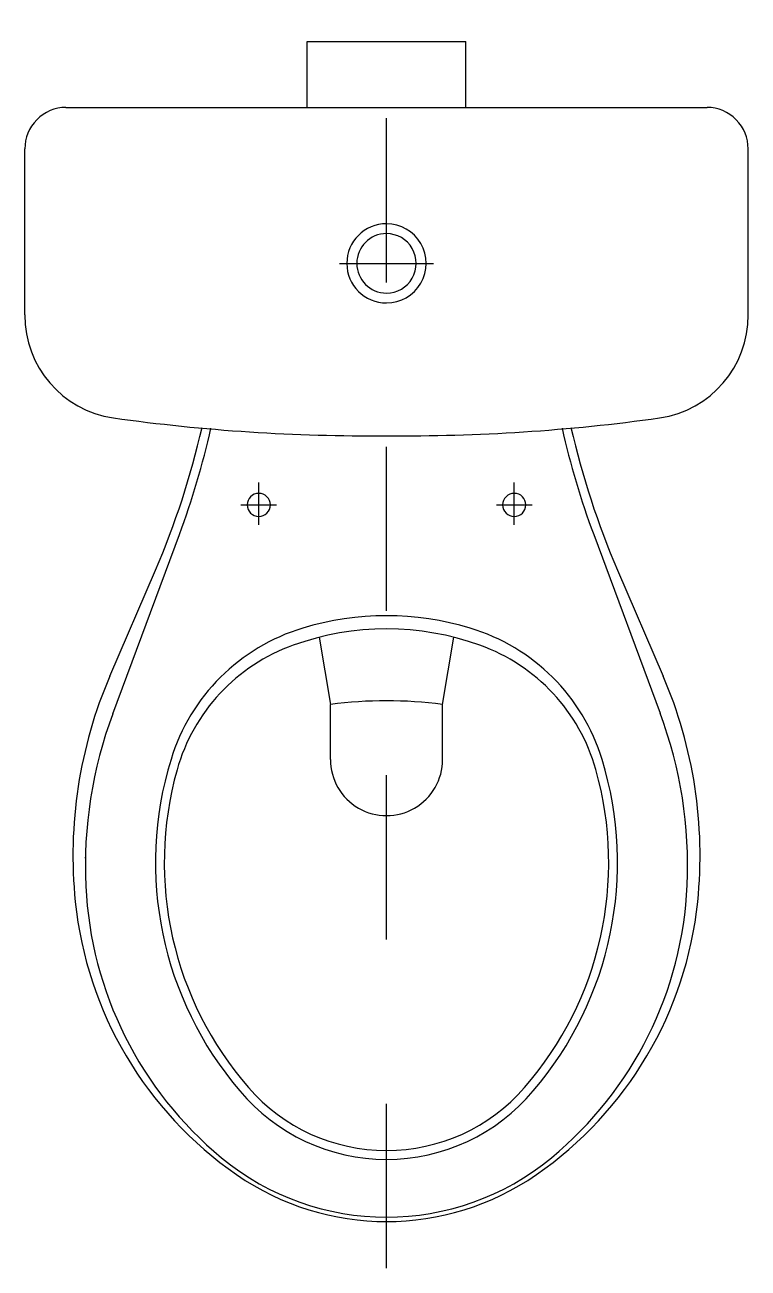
# Model space of a CAD drawing. Extents: x -948.574 to -948.134, y 966.747 to 967.504.
import ezdxf

# ---------------------------------------------------------------- set-up
doc = ezdxf.new("R2010")
doc.units = 0
doc.header["$LTSCALE"] = 0.2
doc.header["$MEASUREMENT"] = 0
doc.linetypes.add('AXES', pattern=[0.54, 0.3, -0.08, 0.08, -0.08])
doc.linetypes.add('CONTINU', pattern=[0])
doc.layers.get('0').update_dxf_attribs({"linetype": 'CONTINUOUS'})
doc.layers.add('DECA_EIXOS', color=5, linetype='AXES')

msp = doc.modelspace()

# ---------------------------------------------------------------- linework, layer by layer
at = {"linetype": 'CONTINU'}
for points in [[(-948.40177, 967.45361), (-948.40177, 967.4938)], [(-948.40177, 967.4938), (-948.30541, 967.4938)], [(-948.30541, 967.45361), (-948.30541, 967.4938)], [(-948.54865, 967.45361), (-948.15853, 967.45361)], [(-948.57359, 967.32728), (-948.57359, 967.4283)], [(-948.13359, 967.32728), (-948.13359, 967.4283)], [(-948.52013, 967.08457), (-948.47962, 967.19363)], [(-948.22755, 967.19363), (-948.18713, 967.08481)], [(-948.52187, 967.10748), (-948.49415, 967.1719)], [(-948.21302, 967.1719), (-948.18531, 967.10748)], [(-948.39456, 967.13108), (-948.38771, 967.09021)], [(-948.31947, 967.09021), (-948.31261, 967.13108)], [(-948.38771, 967.05668), (-948.38771, 967.09021)], [(-948.31947, 967.05674), (-948.31947, 967.09021)]]:
    msp.add_lwpolyline(points, dxfattribs=at)
for points in [[(-948.54865, 967.45361, 0.414355), (-948.57359, 967.4283)], [(-948.13359, 967.4283, 0.414391), (-948.15853, 967.45361)], [(-948.35359, 967.38279, 1), (-948.35359, 967.33456)], [(-948.35359, 967.33456, 1.000005), (-948.35359, 967.38279)], [(-948.35359, 967.37676, 1), (-948.35359, 967.34059)], [(-948.35359, 967.34059, 1.00001), (-948.35359, 967.37676)], [(-948.57359, 967.32728, 0.374103), (-948.51975, 967.26458)], [(-948.18743, 967.26457, 0.374031), (-948.13359, 967.32728)], [(-948.51975, 967.26458, 0.036585), (-948.35359, 967.25372)], [(-948.35359, 967.25372, 0.036577), (-948.18743, 967.26457)], [(-948.49415, 967.1719, 0.045607), (-948.46581, 967.25884)], [(-948.47962, 967.19363, 0.033274), (-948.46038, 967.25833)], [(-948.24679, 967.25833, 0.033274), (-948.22755, 967.19363)], [(-948.24136, 967.25884, 0.045607), (-948.21302, 967.1719)], [(-948.43128, 967.21869, 1), (-948.43128, 967.20464)], [(-948.43128, 967.20464, 1), (-948.43128, 967.21869)], [(-948.27589, 967.21869, 1), (-948.27589, 967.20464)], [(-948.27589, 967.20464, 1), (-948.27589, 967.21869)], [(-948.30266, 967.13662, 0.148669), (-948.40458, 967.1366)], [(-948.40458, 967.1366, 0.250274), (-948.48469, 967.05676)], [(-948.29672, 967.12623, 0.1743), (-948.41027, 967.12629)], [(-948.22248, 967.05676, 0.25045), (-948.30266, 967.13662)], [(-948.41027, 967.12629, 0.243438), (-948.48101, 967.05036)], [(-948.22621, 967.05051, 0.242887), (-948.29672, 967.12623)], [(-948.52187, 967.10748, 0.127818), (-948.54291, 966.97014)], [(-948.16427, 966.97014, 0.127818), (-948.18531, 967.10748)], [(-948.31947, 967.09021, 0.064251), (-948.38771, 967.09021)], [(-948.52013, 967.08457, 0.101066), (-948.53651, 966.97964)], [(-948.17064, 966.98011, 0.100863), (-948.18713, 967.08481)], [(-948.48469, 967.05676, 0.256805), (-948.44285, 966.85498)], [(-948.38771, 967.05668, 1.002462), (-948.31947, 967.05674)], [(-948.26433, 966.85497, 0.256823), (-948.22248, 967.05676)], [(-948.48101, 967.05036, 0.252846), (-948.43754, 966.85698)], [(-948.26963, 966.85698, 0.253055), (-948.22621, 967.05051)], [(-948.53668, 966.99659, 0.000764), (-948.53666, 966.99733)], [(-948.53651, 966.97964, 0.211697), (-948.45396, 966.8143)], [(-948.25321, 966.8143, 0.211697), (-948.17064, 966.98011)], [(-948.54291, 966.97014, 0.219063), (-948.44475, 966.80397)], [(-948.26242, 966.80397, 0.219063), (-948.16427, 966.97014)], [(-948.44285, 966.85498, 0.467141), (-948.26433, 966.85497)], [(-948.43754, 966.85698, 0.456323), (-948.26963, 966.85698)], [(-948.45396, 966.8143, 0.360239), (-948.25321, 966.8143)], [(-948.44475, 966.80397, 0.312827), (-948.26242, 966.80397)]]:
    msp.add_lwpolyline(points, format="xyb", dxfattribs=at)
at = {"layer": 'DECA_EIXOS'}
for points in [[(-948.35359, 966.74707), (-948.35359, 967.50385)], [(-948.38222, 967.35868), (-948.32495, 967.35868)], [(-948.43128, 967.1995), (-948.43128, 967.2252)], [(-948.27589, 967.1995), (-948.27589, 967.2252)], [(-948.44218, 967.21167), (-948.42048, 967.21167)], [(-948.28669, 967.21167), (-948.265, 967.21167)]]:
    msp.add_lwpolyline(points, dxfattribs=at)

doc.saveas('drawing.dxf')
